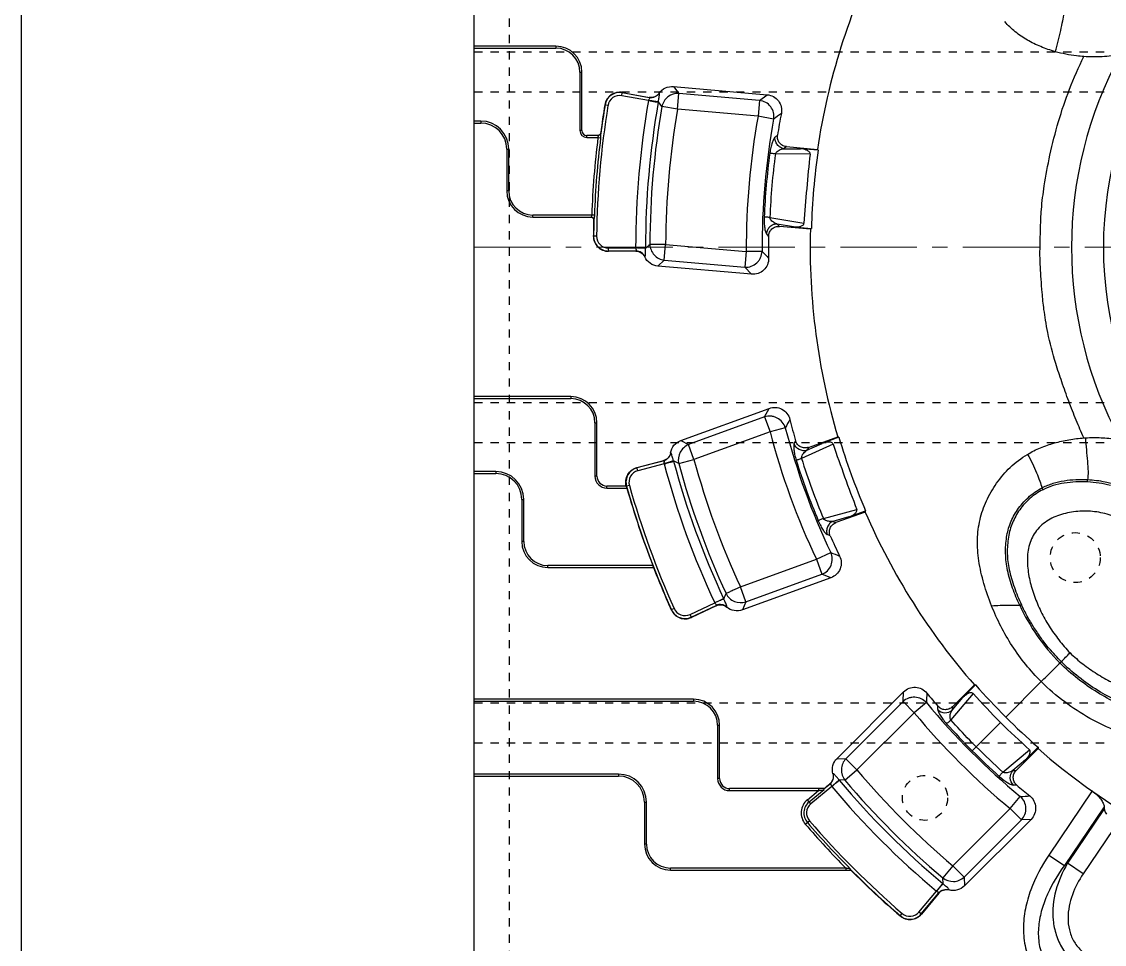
# Model space of a CAD drawing. Header units: millimetres. Extents: x 1540 to 3369, y -3458 to 1222.
# Drawn here: x 1994.4 to 2210.5, y -565 to -380.7 of the extents above; entities that cross this region are included whole.
import ezdxf

# ---------------------------------------------------------------- set-up
doc = ezdxf.new("R2010")
doc.units = ezdxf.units.MM
doc.header["$LTSCALE"] = 16.335
doc.linetypes.add('CENTER', pattern=[0.6, 0.375, -0.075, 0.075, -0.075])
doc.linetypes.add('HIDDEN', pattern=[0.2, 0.1, -0.1])
doc.layers.get('0').update_dxf_attribs({"linetype": 'CONTINUOUS'})
doc.layers.add('21', color=7, linetype='CONTINUOUS')
doc.layers.add('center', color=1, linetype='CENTER', lineweight=9)

msp = doc.modelspace()

# ---------------------------------------------------------------- linework, layer by layer
msp.add_lwpolyline([(1994.353, -148.726), (2801.467, -148.726), (2801.467, -842.245), (1994.353, -842.245)], close=True)
at = {"layer": '21', "color": 7, "linetype": 'Continuous'}
for p, q in [((2084.711, -585.737), (2084.711, -265.737)), ((2101.012, -385.592), (2084.711, -385.592)), ((2084.711, -385.989), (2101.012, -385.989)), ((2101.012, -385.592), (2101.012, -385.989)), ((2105.815, -390.792), (2105.815, -402.442)), ((2105.815, -390.792), (2106.212, -390.792)), ((2106.212, -402.442), (2106.212, -390.792)), ((2114.168, -395.48), (2114.282, -394.846)), ((2119.523, -396.439), (2114.168, -395.48)), ((2119.691, -395.88), (2114.273, -394.898)), ((2114.282, -394.846), (2119.649, -395.818)), ((2121.653, -395.041), (2121.624, -394.999)), ((2124.498, -393.648), (2125.569, -395.044)), ((2124.498, -393.648), (2143.212, -395.285)), ((2125.294, -398.183), (2125.569, -395.044)), ((2141.674, -396.453), (2125.569, -395.044)), ((2141.674, -396.453), (2143.212, -395.285)), ((2111.423, -397.418), (2110.787, -397.314)), ((2119.649, -395.818), (2119.691, -395.88)), ((2122.189, -397.647), (2121.477, -396.701)), ((2125.294, -398.183), (2122.189, -397.647)), ((2141.674, -396.453), (2141.399, -399.592)), ((2141.399, -399.592), (2125.294, -398.183)), ((2144.499, -400.158), (2141.399, -399.592)), ((2086.012, -400.545), (2084.711, -400.545)), ((2084.711, -400.942), (2086.012, -400.942)), ((2086.012, -400.545), (2086.012, -400.942)), ((2106.212, -402.442), (2105.815, -402.442)), ((2107.212, -403.839), (2107.212, -403.442)), ((2109.413, -403.442), (2107.212, -403.442)), ((2107.212, -403.839), (2109.42, -403.839)), ((2109.42, -403.839), (2109.949, -403.905)), ((2091.212, -406.142), (2091.212, -414.516)), ((2091.212, -406.142), (2091.609, -406.142)), ((2091.609, -414.516), (2091.609, -406.142)), ((2147.036, -405.658), (2146.518, -406.063)), ((2146.518, -406.063), (2149.847, -406.081)), ((2147.036, -405.658), (2153.23, -406.2)), ((2153.391, -406.391), (2149.847, -406.081)), ((2151.762, -407.13), (2144.844, -407.09)), ((2091.609, -414.516), (2091.212, -414.516)), ((2096.412, -419.716), (2096.412, -419.319)), ((2108.175, -419.319), (2096.412, -419.319)), ((2108.708, -419.338), (2108.175, -419.319)), ((2096.412, -419.716), (2108.041, -419.716)), ((2143.732, -419.808), (2150.544, -420.968)), ((2145.202, -421.11), (2145.641, -421.597)), ((2148.476, -421.668), (2145.202, -421.11)), ((2108.494, -423.52), (2108.548, -423.521)), ((2143.5, -423.529), (2143.061, -423.034)), ((2151.833, -422.139), (2145.641, -421.597)), ((2148.476, -421.668), (2152.025, -421.979)), ((2122.657, -428.323), (2122.932, -425.183)), ((2122.932, -425.183), (2139.037, -426.592)), ((2111.505, -425.913), (2116.945, -425.898)), ((2111.508, -426.557), (2111.505, -425.913)), ((2111.508, -426.504), (2117.013, -426.478)), ((2116.962, -426.531), (2111.508, -426.557)), ((2117.013, -426.478), (2116.962, -426.531)), ((2118.765, -427.681), (2118.801, -427.645)), ((2139.037, -426.592), (2138.762, -429.732)), ((2142.188, -426.574), (2139.037, -426.592)), ((2122.657, -428.323), (2121.361, -429.511)), ((2140.075, -431.148), (2121.361, -429.511)), ((2122.657, -428.323), (2138.762, -429.732)), ((2140.075, -431.148), (2138.762, -429.732)), ((2104.012, -455.592), (2084.711, -455.592)), ((2084.711, -455.989), (2104.012, -455.989)), ((2104.012, -455.592), (2104.012, -455.989)), ((2125.948, -464.364), (2143.6, -457.939)), ((2142.699, -459.647), (2143.6, -457.939)), ((2142.699, -459.647), (2127.508, -465.176)), ((2142.699, -459.647), (2143.777, -462.608)), ((2108.815, -460.792), (2108.815, -471.442)), ((2108.815, -460.792), (2109.212, -460.792)), ((2109.212, -471.442), (2109.212, -460.792)), ((2146.826, -461.81), (2143.777, -462.608)), ((2125.948, -464.364), (2127.508, -465.176)), ((2143.777, -462.608), (2128.586, -468.137)), ((2148.585, -465.004), (2148.881, -464.412)), ((2151.449, -465.724), (2157.287, -463.599)), ((2157.513, -463.704), (2154.176, -464.919)), ((2123.958, -466.828), (2123.914, -466.803)), ((2128.586, -468.137), (2127.508, -465.176)), ((2156.355, -465.06), (2150.068, -467.948)), ((2151.151, -466.309), (2154.176, -464.919)), ((2151.449, -465.724), (2151.151, -466.309)), ((2117.195, -469.766), (2122.47, -468.38)), ((2122.534, -468.418), (2117.209, -469.818)), ((2122.618, -468.996), (2117.359, -470.39)), ((2122.47, -468.38), (2122.534, -468.418)), ((2125.545, -468.963), (2124.499, -468.407)), ((2125.545, -468.963), (2128.586, -468.137)), ((2089.012, -470.545), (2084.711, -470.545)), ((2084.711, -470.942), (2089.012, -470.942)), ((2089.012, -470.545), (2089.012, -470.942)), ((2117.359, -470.39), (2117.195, -469.766)), ((2109.212, -471.442), (2108.815, -471.442)), ((2115.69, -473.306), (2115.122, -473.466)), ((2111.212, -473.839), (2111.212, -473.442)), ((2115.067, -473.461), (2111.212, -473.442)), ((2111.212, -473.839), (2115.199, -473.839)), ((2115.066, -473.461), (2115.122, -473.466)), ((2094.212, -476.142), (2094.212, -484.516)), ((2094.212, -476.142), (2094.609, -476.142)), ((2094.609, -484.516), (2094.609, -476.142)), ((2154.435, -479.944), (2161.099, -478.117)), ((2159.521, -479.625), (2156.317, -480.502)), ((2162.758, -478.635), (2156.921, -480.759)), ((2159.521, -479.625), (2162.864, -478.408)), ((2156.317, -480.502), (2156.921, -480.759)), ((2155.797, -483.414), (2155.19, -483.152)), ((2094.609, -484.516), (2094.212, -484.516)), ((2137.856, -493.606), (2153.047, -488.077)), ((2153.047, -488.077), (2155.895, -486.728)), ((2153.047, -488.077), (2154.125, -491.038)), ((2099.412, -489.716), (2099.412, -489.319)), ((2120.378, -489.319), (2099.412, -489.319)), ((2099.412, -489.716), (2120.504, -489.716)), ((2155.913, -491.768), (2138.261, -498.193)), ((2138.933, -496.567), (2154.125, -491.038)), ((2155.913, -491.768), (2154.125, -491.038)), ((2138.933, -496.567), (2137.856, -493.606)), ((2127.808, -499.097), (2132.732, -496.784)), ((2138.933, -496.567), (2138.261, -498.193)), ((2124.655, -497.935), (2124.068, -498.2)), ((2128.083, -499.679), (2127.808, -499.097)), ((2128.06, -499.631), (2133.038, -497.281)), ((2133.014, -497.351), (2128.083, -499.679)), ((2133.038, -497.281), (2133.014, -497.351)), ((2135.134, -497.631), (2135.152, -497.584)), ((2180.18, -517.541), (2184.566, -513.155)), ((2184.815, -513.156), (2182.293, -515.677)), ((2197.929, -512.519), (2190.846, -519.602)), ((2128.511, -516.032), (2084.711, -516.032)), ((2084.711, -516.429), (2128.511, -516.429)), ((2128.511, -516.032), (2128.511, -516.429)), ((2157.147, -527.847), (2170.43, -514.563)), ((2170.336, -516.492), (2158.904, -527.923)), ((2170.336, -516.492), (2170.43, -514.563)), ((2170.336, -516.492), (2172.564, -518.72)), ((2184.331, -514.886), (2179.851, -520.162)), ((2180.155, -518.197), (2182.293, -515.677)), ((2172.564, -518.72), (2161.133, -530.152)), ((2174.99, -516.709), (2172.564, -518.72)), ((2177.268, -518.088), (2177.289, -517.427)), ((2180.18, -517.541), (2180.155, -518.197)), ((2184.934, -525.514), (2189.779, -520.67)), ((2133.315, -521.232), (2133.315, -531.882)), ((2133.315, -521.232), (2133.711, -521.232)), ((2133.711, -531.882), (2133.711, -521.232)), ((2184.139, -526.309), (2184.934, -525.514)), ((2190.287, -530.598), (2195.565, -526.117)), ((2197.294, -525.884), (2192.908, -530.269)), ((2194.775, -528.153), (2197.293, -525.634)), ((2157.147, -527.847), (2158.904, -527.923)), ((2161.133, -530.152), (2158.904, -527.923)), ((2194.775, -528.153), (2192.252, -530.294)), ((2113.511, -530.985), (2084.711, -530.985)), ((2084.711, -531.382), (2113.511, -531.382)), ((2113.511, -530.985), (2113.511, -531.382)), ((2156.385, -530.92), (2156.334, -530.915)), ((2158.726, -532.186), (2161.133, -530.152)), ((2192.252, -530.294), (2192.908, -530.269)), ((2133.711, -531.882), (2133.315, -531.882)), ((2135.711, -534.279), (2135.711, -533.882)), ((2154.575, -533.882), (2135.711, -533.882)), ((2156.086, -533.451), (2151.909, -536.936)), ((2153.437, -533.882), (2153.437, -534.279)), ((2155.766, -532.962), (2154.587, -533.942)), ((2155.692, -532.954), (2155.766, -532.962)), ((2158.726, -532.186), (2157.543, -532.123)), ((2135.711, -534.279), (2153.437, -534.279)), ((2151.227, -536.116), (2153.437, -534.279)), ((2151.568, -536.526), (2154.562, -534.038)), ((2191.729, -537.885), (2193.74, -535.459)), ((2208.068, -534.35), (2199.428, -547.159)), ((2118.711, -536.582), (2118.711, -544.956)), ((2118.711, -536.582), (2119.108, -536.582)), ((2119.108, -544.956), (2119.108, -536.582)), ((2151.909, -536.936), (2151.227, -536.116)), ((2180.298, -549.317), (2191.729, -537.885)), ((2191.729, -537.885), (2193.957, -540.113)), ((2210.483, -537.491), (2202.544, -549.261)), ((2210.515, -537.924), (2203.197, -548.773)), ((2210.483, -537.491), (2210.515, -537.924)), ((2150.821, -540.98), (2151.629, -540.284)), ((2182.526, -551.545), (2193.957, -540.113)), ((2195.886, -540.019), (2182.603, -553.302)), ((2195.886, -540.019), (2193.957, -540.113)), ((2212.28, -542.029), (2206.313, -550.875)), ((2119.108, -544.956), (2118.711, -544.956)), ((2199.428, -547.159), (2202.544, -549.261)), ((2203.197, -548.773), (2202.544, -549.261)), ((2206.313, -550.875), (2203.197, -548.773)), ((2123.911, -550.156), (2123.911, -549.759)), ((2158.909, -549.759), (2123.911, -549.759)), ((2123.911, -550.156), (2159.897, -550.156)), ((2158.909, -549.759), (2158.909, -550.156)), ((2180.298, -549.317), (2178.264, -551.724)), ((2182.526, -551.545), (2180.298, -549.317)), ((2178.326, -552.906), (2178.264, -551.724)), ((2182.526, -551.545), (2182.603, -553.302)), ((2173.511, -558.538), (2176.996, -554.361)), ((2173.965, -558.915), (2177.483, -554.682)), ((2177.491, -554.756), (2174.006, -558.95)), ((2177.483, -554.682), (2177.491, -554.756)), ((2179.531, -554.114), (2179.527, -554.064)), ((2169.742, -559.306), (2170.163, -558.817)), ((2174.006, -558.95), (2173.511, -558.538))]:
    msp.add_line(p, q, dxfattribs=at)
at = {"layer": '21', "color": 8, "linetype": 'HIDDEN'}
for p, q in [((2091.711, -265.737), (2091.711, -585.737)), ((2084.711, -386.737), (2410.711, -386.737)), ((2084.711, -394.737), (2410.711, -394.737)), ((2084.711, -456.737), (2410.711, -456.737)), ((2084.711, -464.737), (2410.711, -464.737)), ((2084.711, -516.737), (2330.686, -516.737)), ((2084.711, -524.737), (2375.711, -524.737))]:
    msp.add_line(p, q, dxfattribs=at)
for centre, radius in [((2204.711, -487.737), 5), ((2174.711, -535.737), 4.5)]:
    msp.add_circle(centre, radius, dxfattribs=at)
at = {"layer": '21', "color": 7, "linetype": 'Continuous'}
for centre, radius, start, end in [((2284.698, -425.751), 132.914, 153.4411, 171.54166), ((2284.698, -425.75), 74.366, 145.39137, 214.60863), ((2101.012, -390.792), 5.2, 0, 90), ((2101.012, -390.792), 4.803, 0, 90), ((2284.735, -425.746), 80.771, 151.54689, 208.46198), ((2113.748, -397.797), 3, 79.728, 170.72028), ((2113.748, -397.797), 2.946, 79.728, 170.72028), ((2113.748, -397.797), 2.355, 79.728, 170.72028), ((2284.713, -425.732), 175.588, 170.72028, 179.28562), ((2284.713, -425.732), 176.233, 170.72028, 172.54015), ((2284.713, -425.732), 176.179, 170.72028, 172.61168), ((2284.715, -425.735), 167.77, 169.94347, 180.05572), ((2284.715, -425.735), 165.8, 169.94724, 180.05193), ((2284.715, -425.735), 164.936, 170.1948, 179.8065), ((2105.942, -394.043), 15.76, 349.94718, 350.29038), ((2141.399, -399.592), 3.151, 349.66215, 85.00027), ((2284.715, -425.735), 161.784, 170.1948, 179.80465), ((2284.715, -425.735), 145.681, 169.66215, 180.33717), ((2366.07, -697.301), 370.658, 126.41577, 126.71075), ((2284.715, -425.735), 141.233, 169.09686, 170.89441), ((2086.012, -406.142), 5.597, 0, 90), ((2086.012, -406.142), 5.2, 0, 90), ((2284.715, -425.735), 142.53, 169.66215, 180.33717), ((2107.212, -402.442), 1.397, 180, 270), ((2107.212, -402.442), 1, 180, 270), ((2284.713, -425.732), 176.655, 172.88101, 177.91954), ((2284.713, -425.732), 176.121, 172.88101, 177.91954), ((2284.698, -425.751), 132.726, 171.61305, 178.3714), ((2156.823, -403.334), 4.597, 218.5716, 221.68651), ((2285.593, -425.805), 143.111, 172.42697, 177.57855), ((2286.536, -425.887), 142.933, 172.44319, 177.56237), ((2543.211, -448.56), 393.635, 173.95846, 175.98065), ((2096.412, -414.516), 5.2, 180, 270), ((2096.412, -414.516), 4.803, 180, 270), ((2284.713, -425.732), 176.233, 178.26661, 179.28079), ((2284.713, -425.732), 176.179, 178.19286, 179.28079), ((2111.494, -423.558), 3, 179.28079, 270.27308), ((2111.494, -423.558), 2.946, 179.28079, 270.27308), ((2111.494, -423.558), 2.355, 179.6404, 270.27308), ((2284.715, -425.735), 141.233, 179.10486, 180.90245), ((2284.698, -425.751), 132.914, 178.44281, 196.54458), ((2103.155, -425.9), 15.76, 359.70588, 0.05199), ((2411.996, -172.417), 370.664, 223.28911, 223.58409), ((2104.012, -460.792), 5.2, 0, 90), ((2104.012, -460.792), 4.803, 0, 90), ((2473.211, -637.472), 370.654, 151.41576, 151.71075), ((2284.714, -425.733), 141.233, 194.09686, 195.89441), ((2284.714, -425.733), 142.53, 194.66215, 205.33717), ((2284.714, -425.733), 145.681, 194.66215, 205.33717), ((2159.332, -459.482), 4.597, 243.57307, 246.68782), ((2284.698, -425.751), 132.726, 196.61597, 203.37433), ((2530.414, -336.529), 395.526, 198.96329, 200.97582), ((2284.714, -425.733), 167.77, 194.94347, 205.05572), ((2109.297, -472.563), 15.76, 14.94718, 15.29038), ((2284.714, -425.733), 165.8, 194.94724, 205.05193), ((2284.714, -425.733), 164.936, 195.1948, 204.8076), ((2284.714, -425.733), 161.784, 195.1948, 204.80465), ((2285.539, -425.426), 143.111, 197.42698, 202.57854), ((2286.428, -425.102), 142.933, 197.44319, 202.56237), ((2089.012, -476.142), 5.597, 0, 90), ((2089.012, -476.142), 5.2, 0, 90), ((2117.958, -472.668), 2.946, 104.728, 195.72028), ((2117.958, -472.668), 2.355, 104.728, 195.72028), ((2111.212, -471.442), 2.397, 180, 270), ((2111.212, -471.442), 2, 180, 270), ((2284.711, -425.732), 175.588, 195.72028, 204.28079), ((2205.946, -496.041), 23.44, 75.66497, 87.02648), ((2284.711, -425.732), 176.179, 195.72028, 204.28079), ((2284.711, -425.732), 176.206, 195.84389, 201.1535), ((2284.698, -425.751), 132.914, 203.44573, 221.11779), ((2284.714, -425.733), 141.233, 204.10486, 205.90245), ((2099.412, -484.516), 5.2, 180, 270), ((2099.412, -484.516), 4.803, 180, 270), ((2153.047, -488.077), 3.151, 290.00027, 25.33717), ((2293.012, -142.357), 370.665, 248.28918, 248.58416), ((2284.711, -425.732), 176.233, 201.28859, 204.28079), ((2120.234, -502.613), 15.76, 24.70588, 25.05199), ((2126.802, -496.967), 3, 204.28079, 295.27308), ((2126.802, -496.967), 2.946, 204.28079, 295.27308), ((2126.802, -496.967), 2.355, 204.28079, 295.27308), ((2284.698, -425.751), 132.726, 221.18862, 228.81191), ((2128.511, -521.232), 5.2, 0, 90), ((2128.511, -521.232), 4.803, 0, 90), ((2545.036, -537.973), 370.656, 176.41626, 176.71124), ((2284.711, -425.737), 141.233, 219.0975, 220.48247), ((2284.711, -425.737), 145.681, 219.66279, 230.3378), ((2284.711, -425.737), 142.53, 219.66279, 230.3378), ((2285.505, -424.942), 143.354, 222.02798, 225.00038), ((2284.545, -425.963), 141.953, 224.98293, 227.9856), ((2289.514, -420.75), 148.029, 225.05053, 227.90831), ((2201.838, -525.753), 4.546, 178.50231, 181.6411), ((2284.698, -425.751), 132.914, 228.88273, 311.12661), ((2113.511, -536.582), 5.597, 0, 90), ((2113.511, -536.582), 5.2, 0, 90), ((2284.711, -425.737), 161.784, 220.19541, 229.80525), ((2135.711, -531.882), 2.397, 180, 270), ((2135.711, -531.882), 2, 180, 270), ((2284.711, -425.737), 167.77, 219.94354, 230.05581), ((2145.52, -542.314), 15.761, 39.94718, 40.28398), ((2284.711, -425.737), 165.8, 219.94724, 230.05195), ((2284.711, -425.737), 164.936, 220.19541, 229.80525), ((2284.711, -425.737), 141.233, 229.51809, 230.90309), ((2172.47, -165.404), 370.666, 273.28967, 273.58465), ((2191.729, -537.885), 3.151, 315.00062, 50.3378), ((2153.414, -538.748), 3.422, 129.72779, 220.72007), ((2153.414, -538.748), 2.889, 129.72779, 220.72007), ((2153.414, -538.748), 2.355, 129.72779, 220.72007), ((2284.708, -425.737), 175.588, 220.72007, 229.28058), ((2284.708, -425.737), 176.655, 220.72007, 224.59245), ((2284.708, -425.737), 176.121, 220.72007, 224.8588), ((2123.911, -544.956), 5.2, 180, 270), ((2123.911, -544.956), 4.803, 180, 270), ((2284.708, -425.737), 176.179, 224.88873, 229.28058), ((2284.708, -425.737), 176.233, 224.90976, 229.28058), ((2168.133, -564.926), 15.76, 49.69978, 50.05202), ((2171.699, -557.032), 3, 229.28058, 320.27287), ((2171.699, -557.032), 2.946, 229.28058, 320.27287), ((2171.699, -557.032), 2.355, 229.28058, 320.27287)]:
    msp.add_arc(centre, radius, start, end, dxfattribs=at)
for points, knots in [([(2200.736, -386.702), (2200.931, -386.004), (2201.32, -384.592), (2201.809, -382.535), (2202.208, -380.684), (2202.42, -379.55), (2202.497, -379.051)], [0, 0, 0, 0, 0.2769701, 0.5594285, 0.8072427, 1, 1, 1, 1]), ([(2200.736, -386.702), (2199.754, -386.408), (2197.841, -385.745), (2195.135, -384.445), (2192.689, -382.797), (2191.288, -381.433), (2190.665, -380.692)], [0, 0, 0, 0, 0.2586594, 0.51006, 0.7556681, 1, 1, 1, 1]), ([(2206.429, -387.664), (2205.944, -387.63), (2204.025, -387.45), (2202.124, -387.082), (2200.736, -386.703)], [0, 0, 0, 0, 0.2525961, 1, 1, 1, 1]), ([(2206.437, -463.836), (2205.905, -462.668), (2204.862, -460.237), (2203.397, -456.503), (2202.036, -452.72), (2200.548, -448.176), (2199.451, -444.061), (2198.785, -440.445), (2198.404, -437.772), (2198.11, -435.031), (2197.904, -432.215), (2197.739, -429.746), (2197.652, -427.269), (2197.69, -425.085), (2197.746, -423.189), (2197.788, -421.642), (2197.846, -419.97), (2198.015, -417.234), (2198.548, -412.979), (2199.654, -407.117), (2201.272, -400.636), (2203.519, -394.053), (2205.398, -389.79), (2206.429, -387.664)], [0, 0, 0, 0, 0.0488548, 0.1006619, 0.1526478, 0.2018466, 0.2826236, 0.3144666, 0.3417151, 0.3853978, 0.4193427, 0.4491927, 0.4795402, 0.5136721, 0.5322859, 0.5517399, 0.5725614, 0.595961, 0.6560674, 0.7355836, 0.8229213, 0.9100679, 1, 1, 1, 1]), ([(2213.721, -387.264), (2212.523, -387.494), (2210.092, -387.787), (2207.645, -387.753), (2206.429, -387.664)], [0, 0, 0, 0, 0.5001143, 1, 1, 1, 1]), ([(2121.624, -394.999), (2121.415, -395.306), (2120.802, -395.809), (2120.015, -395.884), (2119.649, -395.818)], [0, 0, 0, 0, 0.4998977, 1, 1, 1, 1]), ([(2121.654, -395.041), (2121.439, -395.342), (2120.827, -395.824), (2120.055, -395.935), (2119.691, -395.88)], [0, 0, 0, 0, 0.5013571, 1, 1, 1, 1]), ([(2121.478, -396.701), (2121.51, -396.485), (2121.574, -396.111), (2121.664, -395.627), (2121.714, -395.292), (2121.692, -395.1), (2121.654, -395.041)], [0, 0, 0, 0, 0.3892844, 0.6771482, 0.873732, 1, 1, 1, 1]), ([(2121.624, -394.999), (2121.934, -394.546), (2122.812, -393.792), (2123.952, -393.601), (2124.498, -393.648)], [0, 0, 0, 0, 0.4999259, 1, 1, 1, 1]), ([(2143.212, -395.285), (2143.646, -395.326), (2144.513, -395.581), (2145.514, -396.479), (2146.099, -397.689), (2146.11, -398.592), (2146.032, -399.021)], [0, 0, 0, 0, 0.2499921, 0.4999661, 0.7499499, 1, 1, 1, 1]), ([(2119.691, -395.88), (2119.707, -395.888), (2119.739, -395.906), (2119.747, -395.962), (2119.727, -396.016), (2119.677, -396.107), (2119.592, -396.241), (2119.54, -396.367), (2119.523, -396.439)], [0, 0, 0, 0, 0.0860914, 0.1566412, 0.2456354, 0.3595843, 0.6473462, 1, 1, 1, 1]), ([(2119.523, -396.439), (2119.746, -396.484), (2120.391, -396.61), (2121.039, -396.719), (2121.461, -396.794)], [0, 0, 0, 0, 0.3472565, 1, 1, 1, 1]), ([(2121.478, -396.701), (2121.447, -396.702), (2121.364, -396.696), (2121.132, -396.672), (2120.734, -396.618), (2120.164, -396.535), (2119.745, -396.472), (2119.523, -396.439)], [0, 0, 0, 0, 0.0473786, 0.1252269, 0.3555147, 0.6581049, 1, 1, 1, 1]), ([(2109.413, -403.442), (2109.419, -403.471), (2109.437, -403.602), (2109.444, -403.739), (2109.42, -403.839)], [0, 0, 0, 0, 0.2215129, 1, 1, 1, 1]), ([(2109.972, -402.851), (2109.957, -402.961), (2109.881, -403.179), (2109.71, -403.336), (2109.614, -403.391)], [0, 0, 0, 0, 0.5000872, 1, 1, 1, 1]), ([(2109.997, -403.076), (2109.974, -403.149), (2109.858, -403.288), (2109.703, -403.366), (2109.614, -403.391)], [0, 0, 0, 0, 0.4503067, 1, 1, 1, 1]), ([(2109.949, -403.905), (2109.967, -403.765), (2109.989, -403.488), (2109.991, -403.212), (2109.997, -403.076)], [0, 0, 0, 0, 0.5116792, 1, 1, 1, 1]), ([(2109.972, -402.851), (2109.975, -402.867), (2109.988, -402.941), (2109.994, -403.017), (2109.997, -403.076)], [0, 0, 0, 0, 0.2109709, 1, 1, 1, 1]), ([(2144.744, -403.796), (2144.627, -403.914), (2144.417, -404.277), (2144.148, -404.951), (2143.898, -405.868), (2143.778, -406.561), (2143.73, -406.944)], [0, 0, 0, 0, 0.1491152, 0.3694822, 0.6532511, 1, 1, 1, 1]), ([(2146.518, -406.063), (2146.272, -406.033), (2145.777, -405.818), (2145.202, -405.265), (2144.802, -404.574), (2144.713, -404.041), (2144.744, -403.796)], [0, 0, 0, 0, 0.2392667, 0.5000014, 0.760735, 1, 1, 1, 1]), ([(2147.036, -405.658), (2146.757, -405.621), (2146.229, -405.467), (2145.601, -404.949), (2145.251, -404.213), (2145.23, -403.664), (2145.262, -403.384)], [0, 0, 0, 0, 0.262193, 0.4999781, 0.7377828, 1, 1, 1, 1]), ([(2144.844, -407.09), (2144.924, -406.917), (2145.135, -406.612), (2145.587, -406.331), (2146.045, -406.151), (2146.363, -406.08), (2146.518, -406.063)], [0, 0, 0, 0, 0.2794472, 0.5259338, 0.7709733, 1, 1, 1, 1]), ([(2151.762, -407.13), (2151.776, -407.033), (2151.726, -406.825), (2151.517, -406.609), (2151.268, -406.448), (2150.909, -406.286), (2150.433, -406.153), (2150.043, -406.098), (2149.847, -406.081)], [0, 0, 0, 0, 0.1247106, 0.2497774, 0.3748404, 0.4999392, 0.7499104, 1, 1, 1, 1]), ([(2144.844, -407.09), (2144.711, -407.089), (2144.467, -407.075), (2144.142, -407.028), (2143.904, -406.982), (2143.777, -406.95), (2143.73, -406.944)], [0, 0, 0, 0, 0.3536462, 0.650918, 0.8742227, 1, 1, 1, 1]), ([(2108.175, -419.319), (2108.171, -419.356), (2108.157, -419.448), (2108.104, -419.579), (2108.063, -419.673), (2108.041, -419.716)], [0, 0, 0, 0, 0.268835, 0.6544472, 1, 1, 1, 1]), ([(2108.708, -419.338), (2108.702, -419.482), (2108.68, -419.762), (2108.637, -420.04), (2108.622, -420.176)], [0, 0, 0, 0, 0.5112138, 1, 1, 1, 1]), ([(2108.306, -419.815), (2108.39, -419.885), (2108.527, -420.068), (2108.563, -420.292), (2108.561, -420.401)], [0, 0, 0, 0, 0.4997134, 1, 1, 1, 1]), ([(2108.622, -420.176), (2108.611, -420.102), (2108.529, -419.947), (2108.388, -419.853), (2108.306, -419.815)], [0, 0, 0, 0, 0.4533265, 1, 1, 1, 1]), ([(2108.622, -420.176), (2108.617, -420.198), (2108.601, -420.274), (2108.58, -420.349), (2108.561, -420.401)], [0, 0, 0, 0, 0.2864274, 1, 1, 1, 1]), ([(2142.61, -419.758), (2142.593, -420.144), (2142.595, -420.859), (2142.678, -421.818), (2142.812, -422.534), (2142.967, -422.913), (2143.061, -423.034)], [0, 0, 0, 0, 0.346352, 0.640875, 0.8622842, 1, 1, 1, 1]), ([(2143.732, -419.808), (2143.6, -419.785), (2143.356, -419.756), (2143.029, -419.747), (2142.787, -419.752), (2142.657, -419.761), (2142.61, -419.758)], [0, 0, 0, 0, 0.3561111, 0.6528019, 0.8736307, 1, 1, 1, 1]), ([(2145.202, -421.11), (2144.944, -421.095), (2144.409, -421.192), (2143.735, -421.631), (2143.227, -422.254), (2143.074, -422.776), (2143.061, -423.034)], [0, 0, 0, 0, 0.2465589, 0.5000007, 0.7534419, 1, 1, 1, 1]), ([(2144.761, -420.928), (2144.65, -420.87), (2144.434, -420.741), (2144.127, -420.521), (2143.859, -420.216), (2143.763, -419.952), (2143.732, -419.808)], [0, 0, 0, 0, 0.2399063, 0.4776382, 0.7187461, 1, 1, 1, 1]), ([(2145.202, -421.11), (2145.165, -421.099), (2145.014, -421.049), (2144.869, -420.983), (2144.761, -420.928)], [0, 0, 0, 0, 0.2393519, 1, 1, 1, 1]), ([(2148.476, -421.668), (2148.672, -421.685), (2149.066, -421.699), (2149.557, -421.651), (2149.939, -421.554), (2150.212, -421.438), (2150.455, -421.262), (2150.541, -421.066), (2150.544, -420.968)], [0, 0, 0, 0, 0.2500899, 0.5000657, 0.6251691, 0.7502264, 0.8753128, 1, 1, 1, 1]), ([(2109.139, -423.543), (2109.071, -423.537), (2108.874, -423.52), (2108.677, -423.522), (2108.548, -423.521)], [0, 0, 0, 0, 0.3469573, 1, 1, 1, 1]), ([(2143.5, -423.529), (2143.509, -423.261), (2143.623, -422.721), (2144.117, -422.06), (2144.825, -421.637), (2145.374, -421.579), (2145.641, -421.597)], [0, 0, 0, 0, 0.2501467, 0.4999997, 0.7498528, 1, 1, 1, 1]), ([(2151.833, -422.139), (2151.863, -422.113), (2151.92, -422.052), (2151.991, -422.006), (2152.025, -421.979)], [0, 0, 0, 0, 0.476927, 1, 1, 1, 1]), ([(2118.915, -425.98), (2119.131, -425.778), (2119.417, -425.508), (2119.708, -425.243), (2119.781, -425.178)], [0, 0, 0, 0, 0.7515931, 1, 1, 1, 1]), ([(2122.932, -425.183), (2122.247, -425.181), (2121.323, -425.183), (2120.272, -425.17), (2119.908, -425.179), (2119.781, -425.178)], [0, 0, 0, 0, 0.6526262, 0.8793181, 1, 1, 1, 1]), ([(2119.781, -425.178), (2119.8, -425.935), (2120.419, -427.482), (2121.905, -428.236), (2122.657, -428.323)], [0, 0, 0, 0, 0.5000077, 1, 1, 1, 1]), ([(2118.915, -425.885), (2118.836, -425.885), (2118.179, -425.886), (2117.523, -425.884), (2116.945, -425.898)], [0, 0, 0, 0, 0.1206006, 1, 1, 1, 1]), ([(2116.945, -425.898), (2116.949, -425.972), (2116.978, -426.105), (2117.037, -426.252), (2117.071, -426.35), (2117.081, -426.407), (2117.064, -426.46), (2117.03, -426.473), (2117.013, -426.478)], [0, 0, 0, 0, 0.3524803, 0.6405816, 0.7549449, 0.8441944, 0.914697, 1, 1, 1, 1]), ([(2118.916, -425.98), (2118.886, -425.974), (2118.803, -425.966), (2118.57, -425.949), (2118.169, -425.933), (2117.594, -425.915), (2117.17, -425.904), (2116.945, -425.898)], [0, 0, 0, 0, 0.0473838, 0.1252346, 0.3555245, 0.6581124, 1, 1, 1, 1]), ([(2116.962, -426.531), (2117.334, -426.53), (2118.096, -426.741), (2118.612, -427.343), (2118.765, -427.681)], [0, 0, 0, 0, 0.500111, 1, 1, 1, 1]), ([(2118.801, -427.645), (2118.642, -427.311), (2118.124, -426.728), (2117.381, -426.487), (2117.013, -426.478)], [0, 0, 0, 0, 0.5013629, 1, 1, 1, 1]), ([(2121.361, -429.511), (2120.814, -429.463), (2119.725, -429.076), (2118.99, -428.181), (2118.765, -427.681)], [0, 0, 0, 0, 0.5000962, 1, 1, 1, 1]), ([(2118.801, -427.645), (2118.849, -427.594), (2118.904, -427.41), (2118.912, -427.071), (2118.908, -426.579), (2118.91, -426.199), (2118.916, -425.98)], [0, 0, 0, 0, 0.1257384, 0.3226185, 0.6103145, 1, 1, 1, 1]), ([(2138.762, -429.732), (2139.189, -429.754), (2140.062, -429.615), (2141.007, -429.046), (2141.585, -428.395), (2142.022, -427.65), (2142.176, -427.001), (2142.188, -426.574)], [0, 0, 0, 0, 0.2484741, 0.4992042, 0.6253577, 0.7513835, 1, 1, 1, 1]), ([(2143.5, -427.959), (2143.496, -428.397), (2143.34, -429.283), (2142.568, -430.394), (2141.407, -431.084), (2140.511, -431.181), (2140.075, -431.148)], [0, 0, 0, 0, 0.2501823, 0.5000349, 0.7498797, 1, 1, 1, 1]), ([(2143.6, -457.939), (2144.013, -457.794), (2144.903, -457.644), (2146.204, -458.021), (2147.228, -458.9), (2147.617, -459.711), (2147.735, -460.132)], [0, 0, 0, 0, 0.2501326, 0.4999291, 0.7498085, 1, 1, 1, 1]), ([(2146.826, -461.81), (2146.704, -461.401), (2146.278, -460.626), (2145.425, -459.927), (2144.618, -459.602), (2143.768, -459.441), (2143.106, -459.515), (2142.699, -459.647)], [0, 0, 0, 0, 0.2484748, 0.4992045, 0.6253577, 0.7513832, 1, 1, 1, 1]), ([(2123.914, -466.803), (2124.003, -466.261), (2124.481, -465.207), (2125.432, -464.551), (2125.948, -464.364)], [0, 0, 0, 0, 0.4999259, 1, 1, 1, 1]), ([(2151.449, -465.724), (2151.196, -465.811), (2150.651, -465.897), (2149.857, -465.671), (2149.209, -465.161), (2148.959, -464.668), (2148.881, -464.412)], [0, 0, 0, 0, 0.2501448, 0.4999992, 0.7498539, 1, 1, 1, 1]), ([(2156.355, -465.06), (2156.326, -464.966), (2156.193, -464.8), (2155.913, -464.692), (2155.619, -464.651), (2155.225, -464.656), (2154.738, -464.737), (2154.361, -464.852), (2154.176, -464.919)], [0, 0, 0, 0, 0.1247063, 0.2497796, 0.3748364, 0.4999373, 0.7499131, 1, 1, 1, 1]), ([(2195.183, -467.116), (2196.012, -466.609), (2197.763, -465.732), (2200.556, -464.792), (2203.458, -464.146), (2205.439, -463.907), (2206.437, -463.836)], [0, 0, 0, 0, 0.246689, 0.4945569, 0.7462562, 1, 1, 1, 1]), ([(2206.749, -463.815), (2207.785, -463.757), (2209.864, -463.732), (2211.935, -463.942), (2212.96, -464.105)], [0, 0, 0, 0, 0.499783, 1, 1, 1, 1]), ([(2206.749, -463.815), (2206.798, -464.615), (2206.93, -466.177), (2207.145, -468.416), (2207.283, -470.418), (2207.267, -471.667), (2207.192, -472.222)], [0, 0, 0, 0, 0.2854889, 0.5575877, 0.800564, 1, 1, 1, 1]), ([(2123.914, -466.803), (2123.854, -467.169), (2123.511, -467.884), (2122.83, -468.285), (2122.47, -468.38)], [0, 0, 0, 0, 0.4998977, 1, 1, 1, 1]), ([(2123.958, -466.828), (2123.891, -467.192), (2123.54, -467.887), (2122.887, -468.314), (2122.534, -468.418)], [0, 0, 0, 0, 0.5013571, 1, 1, 1, 1]), ([(2124.501, -468.407), (2124.438, -468.197), (2124.338, -467.831), (2124.215, -467.355), (2124.119, -467.03), (2124.018, -466.865), (2123.958, -466.828)], [0, 0, 0, 0, 0.3892844, 0.6771482, 0.873732, 1, 1, 1, 1]), ([(2148.585, -465.004), (2148.559, -465.067), (2148.521, -465.222), (2148.484, -465.622), (2148.525, -466.278), (2148.689, -467.222), (2148.878, -467.912), (2148.997, -468.286)], [0, 0, 0, 0, 0.0610653, 0.14158, 0.3594738, 0.6480735, 1, 1, 1, 1]), ([(2151.151, -466.309), (2150.662, -466.469), (2149.527, -466.328), (2148.743, -465.494), (2148.585, -465.004)], [0, 0, 0, 0, 0.5000019, 1, 1, 1, 1]), ([(2150.068, -467.948), (2150.063, -467.845), (2150.077, -467.651), (2150.19, -467.312), (2150.415, -466.95), (2150.755, -466.594), (2151.015, -466.393), (2151.151, -466.309)], [0, 0, 0, 0, 0.1498473, 0.2809682, 0.5213429, 0.7663511, 1, 1, 1, 1]), ([(2122.534, -468.418), (2122.552, -468.418), (2122.588, -468.421), (2122.619, -468.468), (2122.624, -468.526), (2122.617, -468.629), (2122.597, -468.787), (2122.603, -468.923), (2122.618, -468.996)], [0, 0, 0, 0, 0.0860914, 0.1566412, 0.2456354, 0.3595843, 0.6473462, 1, 1, 1, 1]), ([(2124.501, -468.407), (2124.473, -468.421), (2124.395, -468.45), (2124.175, -468.527), (2123.791, -468.646), (2123.24, -468.812), (2122.834, -468.932), (2122.618, -468.996)], [0, 0, 0, 0, 0.0473772, 0.1252359, 0.3555571, 0.6581594, 1, 1, 1, 1]), ([(2122.618, -468.996), (2122.84, -468.942), (2123.477, -468.783), (2124.11, -468.609), (2124.524, -468.498)], [0, 0, 0, 0, 0.3472565, 1, 1, 1, 1]), ([(2150.068, -467.948), (2149.947, -468.003), (2149.719, -468.094), (2149.404, -468.189), (2149.17, -468.247), (2149.042, -468.272), (2148.997, -468.286)], [0, 0, 0, 0, 0.3561058, 0.6531388, 0.8745956, 1, 1, 1, 1]), ([(2188.01, -497.351), (2187.429, -495.905), (2186.658, -493.68), (2185.873, -490.659), (2185.307, -487.723), (2185.057, -484.188), (2185.487, -480.787), (2186.217, -478.25), (2186.958, -476.403), (2187.891, -474.601), (2189.368, -472.274), (2191.65, -469.563), (2193.937, -467.844), (2195.183, -467.116)], [0, 0, 0, 0, 0.1369679, 0.2065223, 0.2741387, 0.3995703, 0.516143, 0.5732825, 0.6311652, 0.6907335, 0.7513213, 0.87319, 1, 1, 1, 1]), ([(2195.183, -467.116), (2195.872, -468.302), (2196.711, -470.077), (2197.59, -472.355), (2197.954, -473.361), (2198.124, -473.817)], [0, 0, 0, 0, 0.5617427, 0.8008483, 1, 1, 1, 1]), ([(2115.067, -473.461), (2114.963, -473.082), (2114.902, -472.274), (2115.291, -471.13), (2116.087, -470.221), (2116.815, -469.866), (2117.195, -469.766)], [0, 0, 0, 0, 0.2500607, 0.5000274, 0.7499884, 1, 1, 1, 1]), ([(2207.192, -472.222), (2205.627, -472.144), (2203.272, -472.222), (2200.239, -472.902), (2198.808, -473.474), (2198.124, -473.817)], [0, 0, 0, 0, 0.5054049, 0.7530797, 1, 1, 1, 1]), ([(2207.162, -472.633), (2205.614, -472.553), (2203.29, -472.646), (2200.32, -473.304), (2198.929, -473.851), (2198.276, -474.179)], [0, 0, 0, 0, 0.5104841, 0.75915, 1, 1, 1, 1]), ([(2207.162, -472.633), (2207.157, -472.524), (2207.171, -472.387), (2207.188, -472.25), (2207.192, -472.222)], [0, 0, 0, 0, 0.7938257, 1, 1, 1, 1]), ([(2211.859, -472.927), (2211.476, -472.83), (2209.94, -472.48), (2208.369, -472.281), (2207.192, -472.222)], [0, 0, 0, 0, 0.2511794, 1, 1, 1, 1]), ([(2115.199, -473.839), (2115.189, -473.804), (2115.15, -473.675), (2115.107, -473.547), (2115.067, -473.457)], [0, 0, 0, 0, 0.2674954, 1, 1, 1, 1]), ([(2193.617, -497.259), (2193.091, -496.138), (2192.138, -493.862), (2191.114, -490.383), (2190.715, -486.95), (2190.907, -483.743), (2191.664, -480.777), (2193.123, -478.07), (2195.243, -475.623), (2197.095, -474.332), (2198.124, -473.817)], [0, 0, 0, 0, 0.1395509, 0.2776658, 0.4072581, 0.5269629, 0.6379631, 0.7493822, 0.8703193, 1, 1, 1, 1]), ([(2198.276, -474.179), (2197.341, -474.649), (2195.605, -475.808), (2193.868, -477.726), (2192.804, -479.432), (2192.165, -480.767), (2191.676, -482.171), (2191.349, -483.672), (2191.17, -485.262), (2191.125, -486.894), (2191.236, -488.534), (2191.525, -490.2), (2191.97, -491.925), (2192.728, -494.279), (2193.435, -496.02), (2193.966, -497.147)], [0, 0, 0, 0, 0.1203055, 0.2370044, 0.2944305, 0.3509542, 0.4068772, 0.4649056, 0.5271093, 0.5904954, 0.6522948, 0.7157984, 0.7845154, 0.856817, 1, 1, 1, 1]), ([(2198.276, -474.179), (2198.235, -474.122), (2198.177, -474.004), (2198.129, -473.878), (2198.124, -473.817)], [0, 0, 0, 0, 0.5334491, 1, 1, 1, 1]), ([(2159.521, -479.625), (2159.705, -479.558), (2160.068, -479.403), (2160.493, -479.153), (2160.799, -478.903), (2160.997, -478.683), (2161.143, -478.42), (2161.138, -478.207), (2161.099, -478.117)], [0, 0, 0, 0, 0.2500899, 0.5000657, 0.6251691, 0.7502264, 0.8753128, 1, 1, 1, 1]), ([(2162.758, -478.635), (2162.774, -478.598), (2162.8, -478.519), (2162.844, -478.447), (2162.864, -478.408)], [0, 0, 0, 0, 0.4769269, 1, 1, 1, 1]), ([(2220.247, -484.255), (2219.811, -483.892), (2218.915, -483.195), (2217.526, -482.212), (2216.086, -481.305), (2214.603, -480.472), (2213.069, -479.738), (2210.947, -478.959), (2208.718, -478.513), (2206.472, -478.434), (2204.254, -478.56), (2202.074, -478.998), (2200.054, -479.829), (2198.67, -480.656), (2197.467, -481.704), (2196.169, -483.363), (2195.215, -485.88), (2195.089, -488.55), (2195.32, -490.684), (2195.725, -492.829), (2196.517, -495.47), (2197.595, -498.022), (2198.634, -499.995), (2199.494, -501.443), (2200.435, -502.848), (2201.455, -504.202), (2202.515, -505.529), (2203.273, -506.373), (2203.674, -506.775)], [0, 0, 0, 0, 0.0321372, 0.0642702, 0.0963966, 0.1285104, 0.1605988, 0.1926444, 0.256432, 0.2882051, 0.3198309, 0.3822199, 0.4129412, 0.4432378, 0.4731495, 0.5028011, 0.5618739, 0.6220094, 0.6525971, 0.6834058, 0.7455747, 0.8083967, 0.8400562, 0.8718588, 0.9037705, 0.9357804, 0.9678849, 1, 1, 1, 1]), ([(2154.435, -479.944), (2154.306, -479.979), (2154.073, -480.056), (2153.772, -480.186), (2153.555, -480.292), (2153.441, -480.356), (2153.397, -480.373)], [0, 0, 0, 0, 0.3561114, 0.6528021, 0.8736307, 1, 1, 1, 1]), ([(2153.397, -480.373), (2153.544, -480.73), (2153.849, -481.377), (2154.329, -482.211), (2154.753, -482.803), (2155.054, -483.081), (2155.19, -483.152)], [0, 0, 0, 0, 0.346352, 0.640875, 0.8622842, 1, 1, 1, 1]), ([(2156.317, -480.502), (2156.16, -480.526), (2155.874, -480.535), (2155.466, -480.493), (2155.094, -480.423), (2154.723, -480.261), (2154.524, -480.061), (2154.435, -479.944)], [0, 0, 0, 0, 0.2318883, 0.4161631, 0.598779, 0.7839723, 1, 1, 1, 1]), ([(2156.317, -480.502), (2156.078, -480.599), (2155.634, -480.913), (2155.209, -481.595), (2155.012, -482.375), (2155.093, -482.912), (2155.19, -483.152)], [0, 0, 0, 0, 0.2463599, 0.5000007, 0.7536409, 1, 1, 1, 1]), ([(2155.797, -483.414), (2155.692, -483.168), (2155.567, -482.63), (2155.736, -481.822), (2156.198, -481.14), (2156.672, -480.855), (2156.921, -480.759)], [0, 0, 0, 0, 0.2501451, 0.4999997, 0.7498544, 1, 1, 1, 1]), ([(2157.67, -487.43), (2157.851, -487.828), (2158.085, -488.697), (2157.854, -490.03), (2157.094, -491.147), (2156.322, -491.613), (2155.913, -491.768)], [0, 0, 0, 0, 0.2502018, 0.5000557, 0.7498854, 1, 1, 1, 1]), ([(2120.504, -489.716), (2120.497, -489.686), (2120.463, -489.551), (2120.417, -489.42), (2120.378, -489.319)], [0, 0, 0, 0, 0.2212351, 1, 1, 1, 1]), ([(2203.674, -506.775), (2204.075, -507.176), (2204.92, -507.933), (2206.245, -508.997), (2207.601, -510.014), (2209.009, -510.951), (2210.458, -511.811), (2212.432, -512.849), (2214.984, -513.932), (2217.628, -514.716), (2219.774, -515.12), (2221.909, -515.354), (2224.063, -515.251), (2226.098, -514.658), (2227.512, -513.952), (2228.761, -512.977), (2229.804, -511.769), (2230.626, -510.382), (2231.25, -508.875), (2231.68, -507.282), (2232.013, -505.082), (2232.035, -502.263), (2231.37, -498.927), (2230.026, -495.792), (2228.553, -493.365), (2227.24, -491.515), (2226.542, -490.619), (2226.178, -490.183)], [0, 0, 0, 0, 0.0321184, 0.0641756, 0.0961792, 0.1280856, 0.159872, 0.1915255, 0.2543419, 0.3164789, 0.3472845, 0.3778678, 0.4380258, 0.4677587, 0.4973295, 0.5269753, 0.55686, 0.5871599, 0.6178725, 0.6489542, 0.6803518, 0.7436728, 0.8074636, 0.8715297, 0.9357365, 0.9678663, 1, 1, 1, 1]), ([(2134.552, -496.026), (2134.662, -495.752), (2134.806, -495.386), (2134.96, -495.025), (2134.999, -494.936)], [0, 0, 0, 0, 0.7526567, 1, 1, 1, 1]), ([(2137.856, -493.606), (2137.525, -493.759), (2136.902, -494.046), (2136.065, -494.437), (2135.438, -494.715), (2135.114, -494.883), (2134.999, -494.936)], [0, 0, 0, 0, 0.347215, 0.6525755, 0.8792712, 1, 1, 1, 1]), ([(2134.999, -494.936), (2135.337, -495.613), (2136.551, -496.752), (2138.215, -496.807), (2138.933, -496.567)], [0, 0, 0, 0, 0.5000122, 1, 1, 1, 1]), ([(2134.512, -495.94), (2134.44, -495.973), (2133.845, -496.252), (2133.249, -496.527), (2132.732, -496.784)], [0, 0, 0, 0, 0.1206006, 1, 1, 1, 1]), ([(2134.553, -496.026), (2134.522, -496.033), (2134.444, -496.06), (2134.226, -496.143), (2133.855, -496.299), (2133.327, -496.525), (2132.938, -496.694), (2132.732, -496.784)], [0, 0, 0, 0, 0.0473824, 0.1252435, 0.3555661, 0.6581659, 1, 1, 1, 1]), ([(2132.732, -496.784), (2132.767, -496.849), (2132.849, -496.958), (2132.965, -497.066), (2133.036, -497.14), (2133.07, -497.188), (2133.077, -497.243), (2133.052, -497.269), (2133.038, -497.281)], [0, 0, 0, 0, 0.3524803, 0.6405816, 0.7549449, 0.8441944, 0.914697, 1, 1, 1, 1]), ([(2133.014, -497.351), (2133.351, -497.192), (2134.131, -497.061), (2134.852, -497.389), (2135.134, -497.631)], [0, 0, 0, 0, 0.500111, 1, 1, 1, 1]), ([(2135.152, -497.583), (2134.867, -497.348), (2134.15, -497.041), (2133.375, -497.133), (2133.038, -497.281)], [0, 0, 0, 0, 0.5013568, 1, 1, 1, 1]), ([(2135.152, -497.583), (2135.174, -497.516), (2135.146, -497.326), (2135.01, -497.016), (2134.798, -496.571), (2134.64, -496.226), (2134.553, -496.026)], [0, 0, 0, 0, 0.1257384, 0.3226185, 0.6103145, 1, 1, 1, 1]), ([(2193.966, -497.147), (2193.901, -497.182), (2193.804, -497.221), (2193.686, -497.251), (2193.636, -497.261), (2193.617, -497.259)], [0, 0, 0, 0, 0.5959515, 0.8443202, 1, 1, 1, 1]), ([(2201.929, -508.519), (2201.094, -507.685), (2199.708, -506.182), (2197.916, -503.876), (2196.461, -501.714), (2195.12, -499.475), (2194.335, -497.93), (2193.966, -497.147)], [0, 0, 0, 0, 0.2537136, 0.4390472, 0.6275283, 0.8139209, 1, 1, 1, 1]), ([(2138.261, -498.193), (2137.745, -498.38), (2136.594, -498.49), (2135.55, -497.989), (2135.134, -497.631)], [0, 0, 0, 0, 0.5000962, 1, 1, 1, 1]), ([(2188.01, -497.351), (2188.574, -497.329), (2189.441, -497.271), (2190.555, -497.212), (2191.324, -497.205), (2192.008, -497.214), (2192.764, -497.218), (2193.303, -497.226), (2193.617, -497.259)], [0, 0, 0, 0, 0.301587, 0.4649208, 0.5959559, 0.7125168, 0.8309326, 1, 1, 1, 1]), ([(2197.929, -512.519), (2195.751, -510.354), (2191.889, -505.597), (2189.11, -500.145), (2188.01, -497.351)], [0, 0, 0, 0, 0.5056526, 1, 1, 1, 1]), ([(2193.617, -497.259), (2194.61, -499.376), (2196.962, -503.481), (2199.995, -507.115), (2201.668, -508.789)], [0, 0, 0, 0, 0.497003, 1, 1, 1, 1]), ([(2197.929, -512.519), (2198.292, -512.157), (2199.019, -511.434), (2200.052, -510.409), (2200.934, -509.526), (2201.457, -509.01), (2201.668, -508.789)], [0, 0, 0, 0, 0.2910967, 0.5826624, 0.8265234, 1, 1, 1, 1]), ([(2201.929, -508.519), (2201.903, -508.546), (2201.815, -508.635), (2201.728, -508.725), (2201.668, -508.789)], [0, 0, 0, 0, 0.2987815, 1, 1, 1, 1]), ([(2217.445, -518.527), (2214.512, -517.579), (2208.829, -514.889), (2203.887, -511.009), (2201.668, -508.789)], [0, 0, 0, 0, 0.4954105, 1, 1, 1, 1]), ([(2217.502, -518.166), (2214.609, -517.226), (2209.008, -514.541), (2204.126, -510.713), (2201.929, -508.519)], [0, 0, 0, 0, 0.4948112, 1, 1, 1, 1]), ([(2170.43, -514.563), (2170.743, -514.258), (2171.486, -513.746), (2172.825, -513.538), (2174.124, -513.901), (2174.82, -514.472), (2175.104, -514.804)], [0, 0, 0, 0, 0.2501011, 0.4998938, 0.7497981, 1, 1, 1, 1]), ([(2184.815, -513.156), (2184.771, -513.157), (2184.688, -513.167), (2184.605, -513.157), (2184.566, -513.155)], [0, 0, 0, 0, 0.5230695, 1, 1, 1, 1]), ([(2218.648, -524.268), (2216.727, -523.757), (2212.948, -522.524), (2207.553, -519.947), (2202.476, -516.647), (2199.386, -513.981), (2197.929, -512.519)], [0, 0, 0, 0, 0.2476715, 0.4936812, 0.7428605, 1, 1, 1, 1]), ([(2174.99, -516.709), (2174.706, -516.39), (2173.993, -515.867), (2172.924, -515.594), (2172.055, -515.641), (2171.217, -515.854), (2170.648, -516.201), (2170.336, -516.492)], [0, 0, 0, 0, 0.2484753, 0.4992045, 0.6253575, 0.7513828, 1, 1, 1, 1]), ([(2184.331, -514.886), (2184.265, -514.813), (2184.075, -514.716), (2183.774, -514.736), (2183.49, -514.823), (2183.134, -514.995), (2182.726, -515.274), (2182.432, -515.538), (2182.293, -515.677)], [0, 0, 0, 0, 0.1247045, 0.2497746, 0.3748367, 0.4999367, 0.7499087, 1, 1, 1, 1]), ([(2177.268, -518.088), (2177.271, -518.157), (2177.302, -518.314), (2177.436, -518.695), (2177.748, -519.279), (2178.294, -520.073), (2178.755, -520.624), (2179.019, -520.916)], [0, 0, 0, 0, 0.0612046, 0.1418629, 0.3599164, 0.6484428, 1, 1, 1, 1]), ([(2177.268, -518.088), (2177.618, -518.47), (2178.682, -518.913), (2179.777, -518.551), (2180.155, -518.197)], [0, 0, 0, 0, 0.4999981, 1, 1, 1, 1]), ([(2180.18, -517.541), (2179.986, -517.728), (2179.526, -518.037), (2178.708, -518.166), (2177.902, -517.973), (2177.467, -517.628), (2177.289, -517.427)], [0, 0, 0, 0, 0.2501529, 0.500005, 0.7498578, 1, 1, 1, 1]), ([(2179.851, -520.162), (2179.805, -520.07), (2179.738, -519.885), (2179.7, -519.525), (2179.754, -519.098), (2179.914, -518.627), (2180.066, -518.332), (2180.155, -518.197)], [0, 0, 0, 0, 0.1497599, 0.2813361, 0.5213895, 0.7664803, 1, 1, 1, 1]), ([(2179.019, -520.916), (2179.054, -520.884), (2179.161, -520.809), (2179.349, -520.66), (2179.596, -520.443), (2179.765, -520.264), (2179.851, -520.162)], [0, 0, 0, 0, 0.1261166, 0.3458329, 0.642032, 1, 1, 1, 1]), ([(2184.934, -525.514), (2184.5, -525.08), (2182.772, -523.328), (2181.091, -521.531), (2179.851, -520.162)], [0, 0, 0, 0, 0.2494757, 1, 1, 1, 1]), ([(2194.775, -528.153), (2194.914, -528.014), (2195.177, -527.72), (2195.457, -527.312), (2195.628, -526.957), (2195.714, -526.673), (2195.735, -526.373), (2195.638, -526.182), (2195.565, -526.117)], [0, 0, 0, 0, 0.2500894, 0.5000657, 0.6251692, 0.750226, 0.875315, 1, 1, 1, 1]), ([(2156.334, -530.915), (2156.186, -530.388), (2156.174, -529.23), (2156.759, -528.234), (2157.147, -527.847)], [0, 0, 0, 0, 0.4999259, 1, 1, 1, 1]), ([(2156.334, -530.915), (2156.435, -531.273), (2156.426, -532.065), (2155.978, -532.716), (2155.692, -532.954)], [0, 0, 0, 0, 0.4998977, 1, 1, 1, 1]), ([(2155.766, -532.962), (2156.042, -532.719), (2156.461, -532.059), (2156.478, -531.278), (2156.385, -530.92)], [0, 0, 0, 0, 0.4986249, 1, 1, 1, 1]), ([(2157.544, -532.123), (2157.399, -531.959), (2157.154, -531.669), (2156.841, -531.289), (2156.616, -531.035), (2156.455, -530.928), (2156.385, -530.92)], [0, 0, 0, 0, 0.3892716, 0.6771475, 0.8737415, 1, 1, 1, 1]), ([(2189.534, -531.431), (2189.566, -531.396), (2189.641, -531.289), (2189.791, -531.1), (2190.007, -530.853), (2190.186, -530.685), (2190.287, -530.598)], [0, 0, 0, 0, 0.1259457, 0.3468119, 0.6439603, 1, 1, 1, 1]), ([(2189.534, -531.431), (2189.821, -531.691), (2190.376, -532.147), (2191.172, -532.697), (2191.813, -533.051), (2192.206, -533.175), (2192.361, -533.181)], [0, 0, 0, 0, 0.3459701, 0.640389, 0.8619691, 1, 1, 1, 1]), ([(2192.252, -530.294), (2192.117, -530.383), (2191.822, -530.536), (2191.351, -530.696), (2190.924, -530.749), (2190.564, -530.712), (2190.379, -530.645), (2190.287, -530.598)], [0, 0, 0, 0, 0.2334304, 0.4785401, 0.7191346, 0.8504101, 1, 1, 1, 1]), ([(2192.361, -533.181), (2191.979, -532.831), (2191.536, -531.767), (2191.898, -530.672), (2192.252, -530.294)], [0, 0, 0, 0, 0.4999981, 1, 1, 1, 1]), ([(2193.022, -533.16), (2192.821, -532.982), (2192.476, -532.547), (2192.283, -531.741), (2192.412, -530.923), (2192.721, -530.463), (2192.908, -530.269)], [0, 0, 0, 0, 0.2501415, 0.4999942, 0.7498464, 1, 1, 1, 1]), ([(2154.583, -533.94), (2154.592, -533.927), (2154.619, -533.895), (2154.584, -533.887), (2154.575, -533.882)], [0, 0, 0, 0, 0.6031741, 1, 1, 1, 1]), ([(2155.766, -532.962), (2155.782, -532.955), (2155.817, -532.942), (2155.864, -532.972), (2155.893, -533.022), (2155.931, -533.119), (2155.979, -533.27), (2156.042, -533.391), (2156.086, -533.451)], [0, 0, 0, 0, 0.0860003, 0.1565116, 0.2455462, 0.3595487, 0.6473908, 1, 1, 1, 1]), ([(2156.086, -533.451), (2156.254, -533.302), (2156.572, -533.021), (2157.001, -532.638), (2157.299, -532.368), (2157.467, -532.206), (2157.525, -532.147), (2157.544, -532.123)], [0, 0, 0, 0, 0.3418552, 0.6444656, 0.8747854, 0.9526373, 1, 1, 1, 1]), ([(2156.086, -533.451), (2156.264, -533.308), (2156.774, -532.895), (2157.274, -532.469), (2157.603, -532.194)], [0, 0, 0, 0, 0.3472567, 1, 1, 1, 1]), ([(2153.437, -534.279), (2153.533, -534.251), (2153.727, -534.206), (2154.108, -534.168), (2154.394, -534.117), (2154.562, -534.038)], [0, 0, 0, 0, 0.261053, 0.5162329, 1, 1, 1, 1]), ([(2154.562, -534.038), (2154.563, -534.028), (2154.567, -533.995), (2154.576, -533.963), (2154.583, -533.94)], [0, 0, 0, 0, 0.2821697, 1, 1, 1, 1]), ([(2195.645, -535.345), (2195.98, -535.624), (2196.552, -536.322), (2196.882, -537.625), (2196.692, -538.956), (2196.193, -539.709), (2195.886, -540.019)], [0, 0, 0, 0, 0.2500322, 0.5000257, 0.7500019, 1, 1, 1, 1]), ([(2208.068, -534.35), (2208.408, -534.59), (2209.027, -535.092), (2209.783, -535.909), (2210.291, -536.702), (2210.466, -537.247), (2210.483, -537.491)], [0, 0, 0, 0, 0.3075566, 0.5867253, 0.8191112, 1, 1, 1, 1]), ([(2210.515, -537.924), (2210.521, -538.008), (2210.583, -538.395), (2210.759, -538.755), (2210.921, -539.015)], [0, 0, 0, 0, 0.2152429, 1, 1, 1, 1]), ([(2199.428, -547.159), (2197.968, -549.325), (2196.101, -552.831), (2194.656, -557.872), (2194.227, -561.796), (2194.625, -565.732), (2196.01, -569.453), (2198.404, -572.625), (2200.538, -574.196), (2201.679, -574.832)], [0, 0, 0, 0, 0.2498509, 0.3749791, 0.5000895, 0.6251483, 0.7501197, 0.8750138, 1, 1, 1, 1]), ([(2203.197, -548.773), (2202.17, -550.468), (2200.533, -554.141), (2200.007, -559.196), (2200.807, -563.127), (2202.063, -565.881), (2203.941, -568.255), (2205.535, -569.497), (2206.387, -570.02)], [0, 0, 0, 0, 0.2488555, 0.4980103, 0.6234074, 0.7489194, 0.8744754, 1, 1, 1, 1]), ([(2159.865, -549.966), (2159.728, -549.891), (2159.484, -549.846), (2159.159, -549.824), (2158.992, -549.784), (2158.909, -549.759)], [0, 0, 0, 0, 0.4785834, 0.734114, 1, 1, 1, 1]), ([(2159.89, -550.072), (2159.888, -550.065), (2159.877, -550.03), (2159.866, -549.995), (2159.865, -549.966)], [0, 0, 0, 0, 0.2139958, 1, 1, 1, 1]), ([(2159.897, -550.156), (2159.901, -550.146), (2159.91, -550.117), (2159.898, -550.088), (2159.889, -550.072)], [0, 0, 0, 0, 0.3672882, 1, 1, 1, 1]), ([(2202.544, -549.261), (2201.246, -551.036), (2199.521, -553.887), (2198.162, -557.505), (2197.634, -559.65), (2197.302, -561.834), (2197.309, -564.62), (2198.086, -567.32), (2199.22, -569.231), (2200.669, -570.914), (2202.066, -571.872), (2203.056, -572.361)], [0, 0, 0, 0, 0.2492348, 0.3741102, 0.4366433, 0.4992144, 0.624286, 0.7493842, 0.8121398, 0.8748953, 1, 1, 1, 1]), ([(2206.313, -550.875), (2205.432, -552.181), (2204.307, -554.296), (2203.439, -557.339), (2203.185, -559.707), (2203.434, -562.081), (2204.283, -564.321), (2205.745, -566.223), (2207.043, -567.158), (2207.736, -567.534)], [0, 0, 0, 0, 0.2498034, 0.3749004, 0.5000015, 0.6250716, 0.7500434, 0.8749733, 1, 1, 1, 1]), ([(2178.252, -552.844), (2178.201, -552.904), (2177.78, -553.408), (2177.356, -553.91), (2176.996, -554.361)], [0, 0, 0, 0, 0.1206008, 1, 1, 1, 1]), ([(2176.996, -554.361), (2177.145, -554.193), (2177.426, -553.876), (2177.81, -553.447), (2178.08, -553.149), (2178.243, -552.982), (2178.302, -552.924), (2178.327, -552.905)], [0, 0, 0, 0, 0.3418261, 0.6444205, 0.8747419, 0.9526061, 1, 1, 1, 1]), ([(2179.527, -554.064), (2179.519, -553.994), (2179.413, -553.833), (2179.159, -553.609), (2178.78, -553.296), (2178.49, -553.05), (2178.327, -552.905)], [0, 0, 0, 0, 0.1257598, 0.32263, 0.6103102, 1, 1, 1, 1]), ([(2182.603, -553.302), (2182.215, -553.69), (2181.218, -554.276), (2180.06, -554.263), (2179.531, -554.114)], [0, 0, 0, 0, 0.5000963, 1, 1, 1, 1]), ([(2176.996, -554.361), (2177.055, -554.406), (2177.176, -554.47), (2177.326, -554.518), (2177.422, -554.556), (2177.472, -554.585), (2177.503, -554.632), (2177.49, -554.666), (2177.483, -554.682)], [0, 0, 0, 0, 0.3525632, 0.640612, 0.7546004, 0.8440623, 0.9146038, 1, 1, 1, 1]), ([(2177.483, -554.682), (2177.727, -554.406), (2178.387, -553.987), (2179.168, -553.97), (2179.527, -554.064)], [0, 0, 0, 0, 0.4986266, 1, 1, 1, 1]), ([(2177.491, -554.756), (2177.729, -554.47), (2178.381, -554.022), (2179.174, -554.014), (2179.531, -554.114)], [0, 0, 0, 0, 0.5001111, 1, 1, 1, 1])]:
    msp.add_open_spline(points, degree=3, knots=knots, dxfattribs=at)
for points in [[(2125.569, -395.044), (2124.812, -394.999), (2123.216, -395.484), (2122.339, -396.903), (2122.189, -397.647)], [(2109.614, -403.391), (2109.552, -403.422), (2109.482, -403.442), (2109.413, -403.442)], [(2144.744, -403.796), (2144.916, -403.658), (2145.089, -403.521), (2145.262, -403.384)], [(2108.041, -419.716), (2108.135, -419.716), (2108.232, -419.756), (2108.306, -419.815)], [(2206.437, -463.838), (2206.541, -463.829), (2206.645, -463.822), (2206.749, -463.816)], [(2127.508, -465.176), (2126.803, -465.455), (2125.562, -466.57), (2125.366, -468.226), (2125.545, -468.963)], [(2201.929, -508.519), (2202.506, -507.933), (2203.092, -507.356), (2203.674, -506.775)], [(2184.331, -514.886), (2186.156, -516.805), (2187.902, -518.801), (2189.779, -520.67)], [(2195.565, -526.117), (2193.643, -524.294), (2191.656, -522.539), (2189.779, -520.67)], [(2158.904, -527.923), (2158.383, -528.474), (2157.729, -530.009), (2158.252, -531.593), (2158.726, -532.186)], [(2154.575, -533.882), (2154.947, -533.573), (2155.322, -533.266), (2155.692, -532.954)], [(2193.022, -533.16), (2192.802, -533.167), (2192.581, -533.174), (2192.361, -533.181)], [(2178.264, -551.724), (2178.857, -552.197), (2180.441, -552.72), (2181.975, -552.066), (2182.526, -551.545)]]:
    msp.add_open_spline(points, degree=3, dxfattribs=at)
at = {"layer": 'center', "color": 1, "linetype": 'CENTER', "ltscale": 2.487909}
msp.add_line((2084.711, -425.737), (2484.711, -425.737), dxfattribs=at)

doc.saveas('drawing.dxf')
